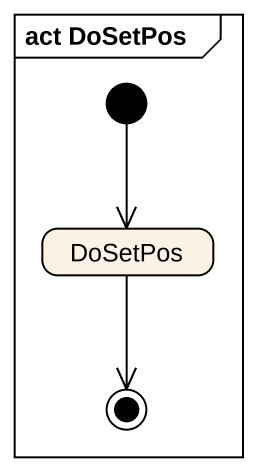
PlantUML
@startuml
mainframe act DoSetPos
hide empty description
state DoSetPos
[*] --> DoSetPos
DoSetPos --> [*]
@enduml
